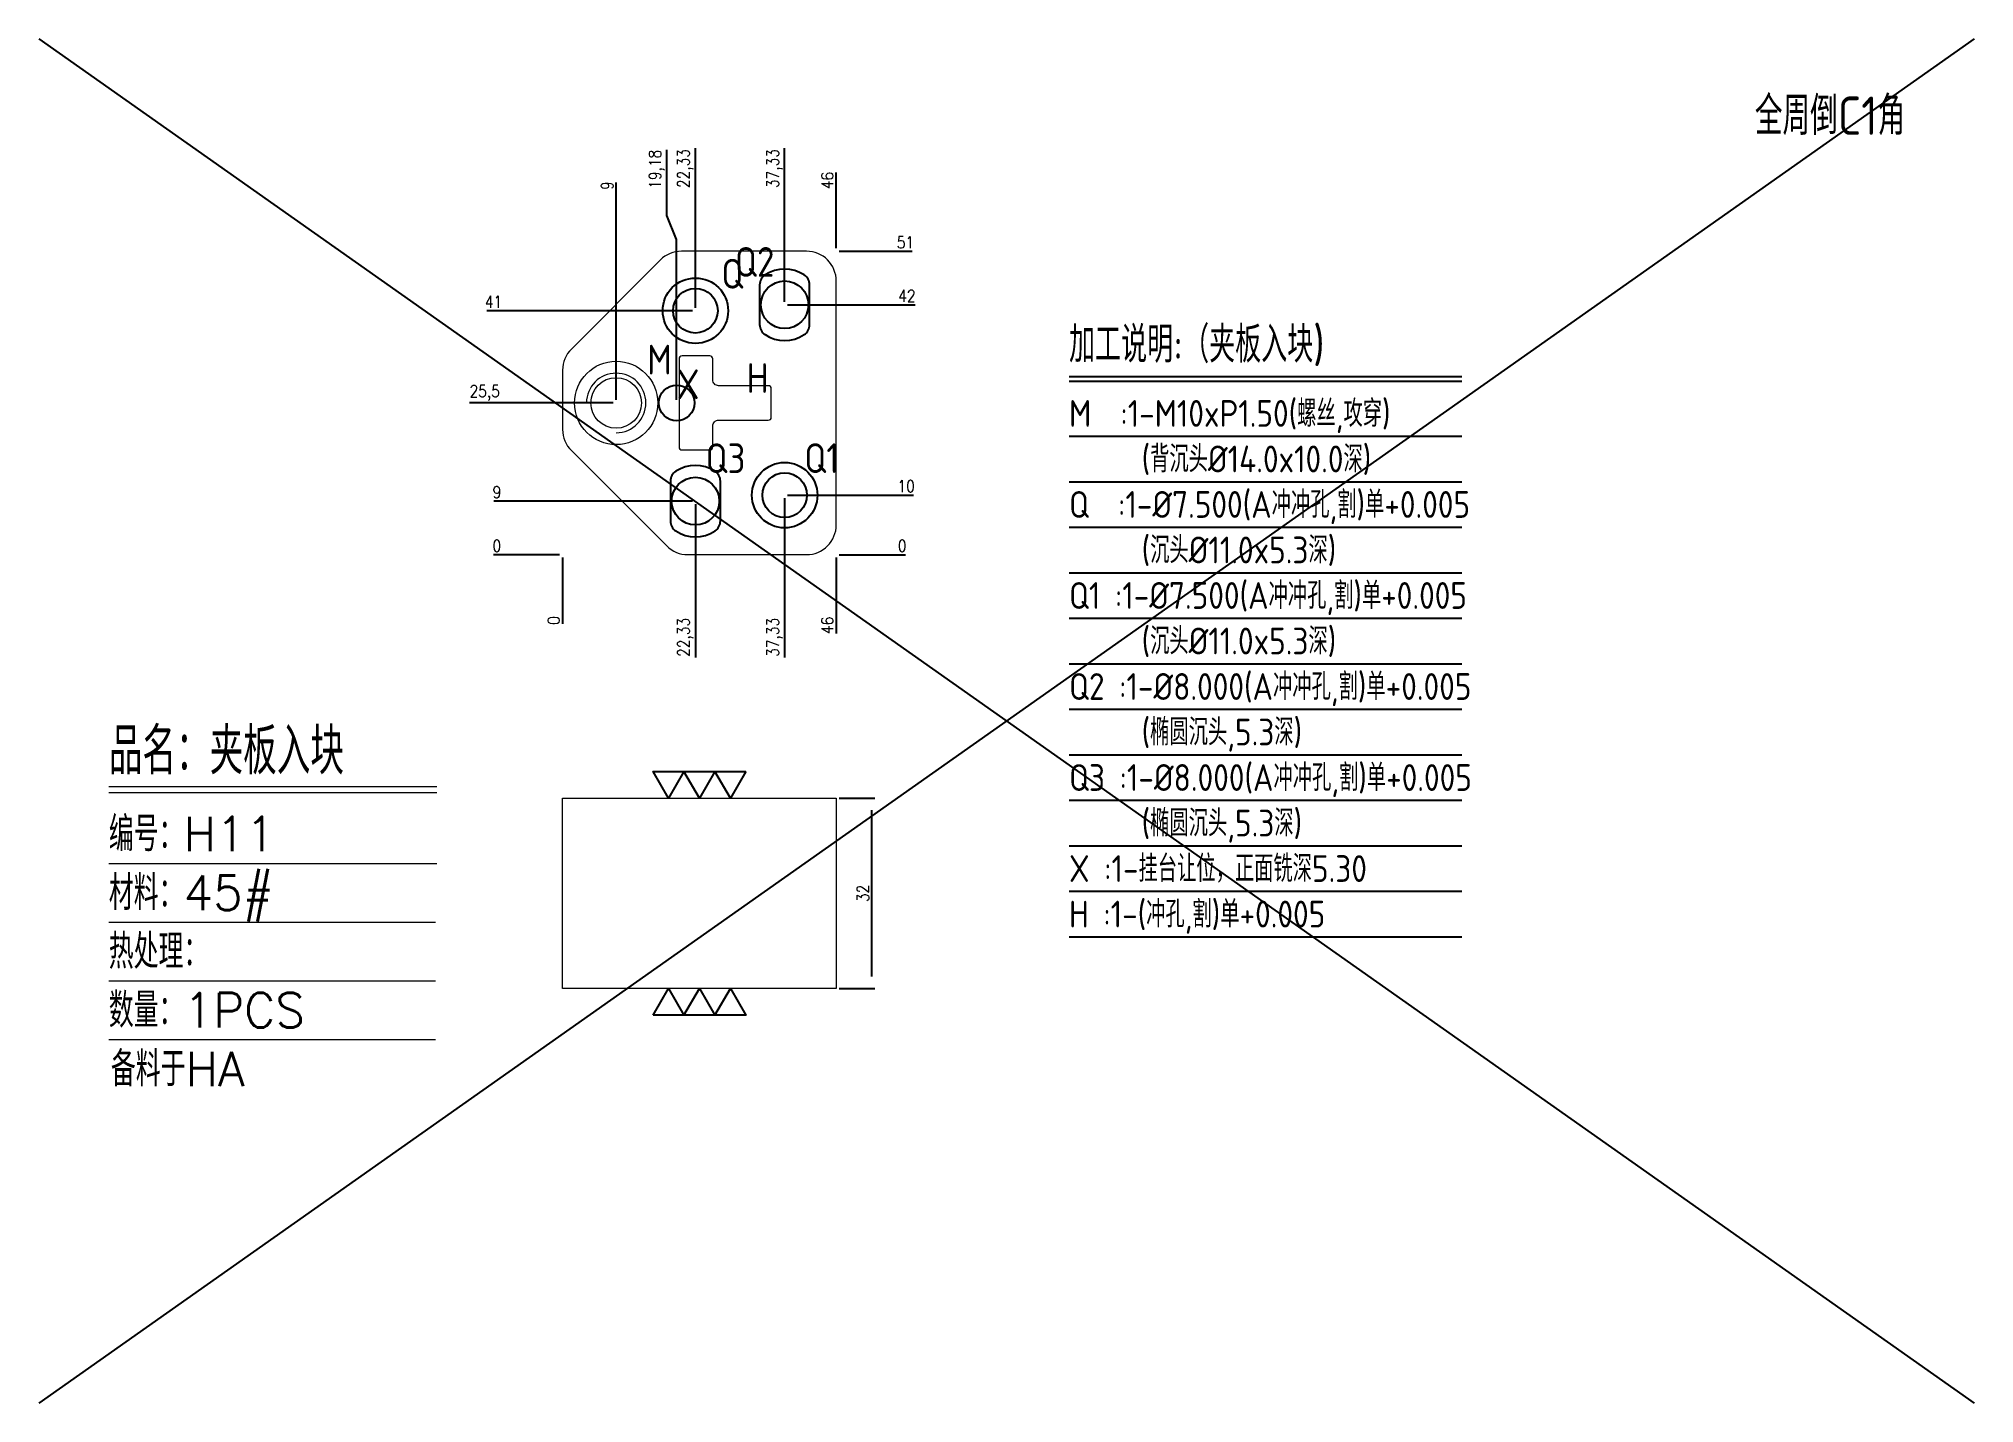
# Model space of a CAD drawing. Header units: millimetres. Extents: x 98477 to 98803, y 14639 to 14868.
import ezdxf
from ezdxf.enums import TextEntityAlignment as Align

# ---------------------------------------------------------------- set-up
doc = ezdxf.new("R2010")
doc.units = ezdxf.units.MM
doc.linetypes.add('DASHED', pattern=[0])
for name, color, linetype in [('DIM', 4, 'Continuous'), ('PH_P', 2, 'Continuous'), ('TEXT', 4, 'Continuous')]:
    doc.layers.add(name, color=color, linetype=linetype)
doc.styles.add('chinesef_fs', font='simplex.shx', dxfattribs={"bigfont": 'gbcbig.shx'})
doc.styles.add('gbenor', font='gbenor.shx', dxfattribs={"bigfont": 'gbcbig.shx'})
doc.styles.get("Standard").update_dxf_attribs({"font": 'txt.shx', "width": 0.85, "bigfont": 'ctxt.shx'})
doc.dimstyles.new('T-2-WX', dxfattribs={"dimtxt": 2, "dimasz": 2, "dimexe": 0.5, "dimexo": 0.5, "dimgap": 0.5, "dimtad": 1, "dimtxsty": 'Standard', "dimblk": 'OPEN30', "dimcen": 0, "dimazin": 3, "dimtfac": 1, "dimtmove": 0, "dimatfit": 3, "dimldrblk": 'OPEN30', "dimlwd": -1, "dimlwe": -1})

# ---------------------------------------------------------------- blocks, each defined once
blk = doc.blocks.new('*D7579')
at = {"layer": 'Defpoints', "color": 0}
for p in [(98611.38, 14740.38), (98617.38, 14740.38), (98611.38, 14708.38)]:
    blk.add_point(p, dxfattribs=at)
at = {"layer": 'DIM', "color": 0}
for p, q in [((98611.88, 14740.38), (98617.88, 14740.38)), ((98617.38, 14710.38), (98617.38, 14738.38)), ((98611.88, 14708.38), (98617.88, 14708.38))]:
    blk.add_line(p, q, dxfattribs=at)
at = {"layer": 'DIM', "color": 0, "insert": (98615.88, 14724.38), "char_height": 2, "attachment_point": 5, "rotation": 90}
blk.add_mtext('32', dxfattribs=at)
blk = doc.blocks.new('_Open30')
blk = doc.blocks.new('*D7580')
at = {"layer": 'Defpoints', "color": 0}
for p in [(98565.38, 14781.3), (98611.38, 14781.3), (98621.38, 14781.3)]:
    blk.add_point(p, dxfattribs=at)
at = {"layer": 'DIM', "color": 0}
blk.add_line((98611.88, 14781.3), (98623.01, 14781.3), dxfattribs=at)
at = {"layer": 'DIM', "color": 0, "insert": (98622.45, 14782.8), "char_height": 2, "attachment_point": 5}
blk.add_mtext('0', dxfattribs=at)
blk = doc.blocks.new('*D7581')
at = {"layer": 'Defpoints', "color": 0}
for p in [(98602.7, 14791.3), (98621.38, 14791.3), (98565.38, 14781.3)]:
    blk.add_point(p, dxfattribs=at)
at = {"layer": 'DIM', "color": 0}
for p, q in [((98603.2, 14791.3), (98613.38, 14791.3)), ((98613.38, 14791.3), (98617.38, 14791.3)), ((98617.38, 14791.3), (98624.39, 14791.3))]:
    blk.add_line(p, q, dxfattribs=at)
at = {"layer": 'DIM', "color": 0, "insert": (98623.13, 14792.8), "char_height": 2, "attachment_point": 5}
blk.add_mtext('10', dxfattribs=at)
blk = doc.blocks.new('*D7582')
at = {"layer": 'Defpoints', "color": 0}
for p in [(98602.7, 14823.3), (98621.38, 14823.3), (98565.38, 14781.3)]:
    blk.add_point(p, dxfattribs=at)
at = {"layer": 'DIM', "color": 0}
for p, q in [((98603.2, 14823.3), (98613.38, 14823.3)), ((98613.38, 14823.3), (98617.38, 14823.3)), ((98617.38, 14823.3), (98624.63, 14823.3))]:
    blk.add_line(p, q, dxfattribs=at)
at = {"layer": 'DIM', "color": 0, "insert": (98623.26, 14824.8), "char_height": 2, "attachment_point": 5}
blk.add_mtext('42', dxfattribs=at)
blk = doc.blocks.new('*D7583')
at = {"layer": 'Defpoints', "color": 0}
for p in [(98611.38, 14832.3), (98621.38, 14832.3), (98565.38, 14781.3)]:
    blk.add_point(p, dxfattribs=at)
at = {"layer": 'DIM', "color": 0}
for p, q in [((98611.88, 14832.3), (98615.38, 14832.3)), ((98615.38, 14832.3), (98617.38, 14832.3)), ((98617.38, 14832.3), (98624.15, 14832.3))]:
    blk.add_line(p, q, dxfattribs=at)
at = {"layer": 'DIM', "color": 0, "insert": (98623.01, 14833.8), "char_height": 2, "attachment_point": 5}
blk.add_mtext('51', dxfattribs=at)
blk = doc.blocks.new('*D7584')
at = {"layer": 'Defpoints', "color": 0}
for p in [(98555.38, 14781.3), (98565.38, 14781.3), (98565.38, 14781.3)]:
    blk.add_point(p, dxfattribs=at)
at = {"layer": 'DIM', "color": 0}
blk.add_line((98564.88, 14781.3), (98553.75, 14781.3), dxfattribs=at)
at = {"layer": 'DIM', "color": 0, "insert": (98554.31, 14782.8), "char_height": 2, "attachment_point": 5}
blk.add_mtext('0', dxfattribs=at)
blk = doc.blocks.new('*D7585')
at = {"layer": 'Defpoints', "color": 0}
for p in [(98555.38, 14790.3), (98587.7, 14790.3), (98565.38, 14781.3)]:
    blk.add_point(p, dxfattribs=at)
at = {"layer": 'DIM', "color": 0}
for p, q in [((98559.38, 14790.3), (98553.83, 14790.3)), ((98563.38, 14790.3), (98559.38, 14790.3)), ((98587.2, 14790.3), (98563.38, 14790.3))]:
    blk.add_line(p, q, dxfattribs=at)
at = {"layer": 'DIM', "color": 0, "insert": (98554.35, 14791.8), "char_height": 2, "attachment_point": 5}
blk.add_mtext('9', dxfattribs=at)
blk = doc.blocks.new('*D7586')
at = {"layer": 'Defpoints', "color": 0}
for p in [(98555.38, 14806.8), (98574.38, 14806.8), (98565.38, 14781.3)]:
    blk.add_point(p, dxfattribs=at)
at = {"layer": 'DIM', "color": 0}
for p, q in [((98559.38, 14806.8), (98549.7, 14806.8)), ((98563.38, 14806.8), (98559.38, 14806.8)), ((98573.88, 14806.8), (98563.38, 14806.8))]:
    blk.add_line(p, q, dxfattribs=at)
at = {"layer": 'DIM', "color": 0, "insert": (98552.29, 14808.49), "char_height": 2, "attachment_point": 5}
blk.add_mtext('25,5', dxfattribs=at)
blk = doc.blocks.new('*D7587')
at = {"layer": 'Defpoints', "color": 0}
for p in [(98555.38, 14822.3), (98587.7, 14822.3), (98565.38, 14781.3)]:
    blk.add_point(p, dxfattribs=at)
at = {"layer": 'DIM', "color": 0}
for p, q in [((98559.38, 14822.3), (98552.61, 14822.3)), ((98563.38, 14822.3), (98559.38, 14822.3)), ((98587.2, 14822.3), (98563.38, 14822.3))]:
    blk.add_line(p, q, dxfattribs=at)
at = {"layer": 'DIM', "color": 0, "insert": (98553.75, 14823.8), "char_height": 2, "attachment_point": 5}
blk.add_mtext('41', dxfattribs=at)
blk = doc.blocks.new('*D7588')
at = {"layer": 'Defpoints', "color": 0}
for p in [(98565.38, 14781.3), (98611.38, 14781.3), (98611.38, 14771.3)]:
    blk.add_point(p, dxfattribs=at)
at = {"layer": 'DIM', "color": 0}
for p, q in [((98611.38, 14780.8), (98611.38, 14777.3)), ((98611.38, 14777.3), (98611.38, 14775.3)), ((98611.38, 14775.3), (98611.38, 14768.05))]:
    blk.add_line(p, q, dxfattribs=at)
at = {"layer": 'DIM', "color": 0, "insert": (98609.88, 14769.42), "char_height": 2, "attachment_point": 5, "rotation": 90}
blk.add_mtext('46', dxfattribs=at)
blk = doc.blocks.new('*D7589')
at = {"layer": 'Defpoints', "color": 0}
for p in [(98602.7, 14791.3), (98565.38, 14781.3), (98602.7, 14771.3)]:
    blk.add_point(p, dxfattribs=at)
at = {"layer": 'DIM', "color": 0}
for p, q in [((98602.7, 14790.8), (98602.7, 14779.3)), ((98602.7, 14779.3), (98602.7, 14775.3)), ((98602.7, 14775.3), (98602.7, 14764))]:
    blk.add_line(p, q, dxfattribs=at)
at = {"layer": 'DIM', "color": 0, "insert": (98601.01, 14767.4), "char_height": 2, "attachment_point": 5, "rotation": 90}
blk.add_mtext('37,33', dxfattribs=at)
blk = doc.blocks.new('*D7590')
at = {"layer": 'Defpoints', "color": 0}
for p in [(98587.7, 14790.3), (98565.38, 14781.3), (98587.7, 14771.3)]:
    blk.add_point(p, dxfattribs=at)
at = {"layer": 'DIM', "color": 0}
for p, q in [((98587.7, 14789.8), (98587.7, 14779.3)), ((98587.7, 14779.3), (98587.7, 14775.3)), ((98587.7, 14775.3), (98587.7, 14764))]:
    blk.add_line(p, q, dxfattribs=at)
at = {"layer": 'DIM', "color": 0, "insert": (98586.01, 14767.4), "char_height": 2, "attachment_point": 5, "rotation": 90}
blk.add_mtext('22,33', dxfattribs=at)
blk = doc.blocks.new('*D7591')
at = {"layer": 'Defpoints', "color": 0}
for p in [(98565.38, 14781.3), (98565.38, 14781.3), (98565.38, 14771.3)]:
    blk.add_point(p, dxfattribs=at)
at = {"layer": 'DIM', "color": 0}
blk.add_line((98565.38, 14780.8), (98565.38, 14769.67), dxfattribs=at)
at = {"layer": 'DIM', "color": 0, "insert": (98563.88, 14770.23), "char_height": 2, "attachment_point": 5, "rotation": 90}
blk.add_mtext('0', dxfattribs=at)
blk = doc.blocks.new('*D7592')
at = {"layer": 'Defpoints', "color": 0}
for p in [(98611.38, 14842.3), (98611.38, 14832.3), (98565.38, 14781.3)]:
    blk.add_point(p, dxfattribs=at)
at = {"layer": 'DIM', "color": 0}
for p, q in [((98611.38, 14838.3), (98611.38, 14845.55)), ((98611.38, 14836.3), (98611.38, 14838.3)), ((98611.38, 14832.8), (98611.38, 14836.3))]:
    blk.add_line(p, q, dxfattribs=at)
at = {"layer": 'DIM', "color": 0, "insert": (98609.88, 14844.18), "char_height": 2, "attachment_point": 5, "rotation": 90}
blk.add_mtext('46', dxfattribs=at)
blk = doc.blocks.new('*D7593')
at = {"layer": 'Defpoints', "color": 0}
for p in [(98602.7, 14842.3), (98602.7, 14823.3), (98565.38, 14781.3)]:
    blk.add_point(p, dxfattribs=at)
at = {"layer": 'DIM', "color": 0}
for p, q in [((98602.7, 14838.3), (98602.7, 14849.6)), ((98602.7, 14834.3), (98602.7, 14838.3)), ((98602.7, 14823.8), (98602.7, 14834.3))]:
    blk.add_line(p, q, dxfattribs=at)
at = {"layer": 'DIM', "color": 0, "insert": (98601.01, 14846.2), "char_height": 2, "attachment_point": 5, "rotation": 90}
blk.add_mtext('37,33', dxfattribs=at)
blk = doc.blocks.new('*D7594')
at = {"layer": 'Defpoints', "color": 0}
for p in [(98587.7, 14842.3), (98587.7, 14822.3), (98565.38, 14781.3)]:
    blk.add_point(p, dxfattribs=at)
at = {"layer": 'DIM', "color": 0}
for p, q in [((98587.7, 14838.3), (98587.7, 14849.6)), ((98587.7, 14834.3), (98587.7, 14838.3)), ((98587.7, 14822.8), (98587.7, 14834.3))]:
    blk.add_line(p, q, dxfattribs=at)
at = {"layer": 'DIM', "color": 0, "insert": (98586.01, 14846.2), "char_height": 2, "attachment_point": 5, "rotation": 90}
blk.add_mtext('22,33', dxfattribs=at)
blk = doc.blocks.new('*D7595')
at = {"layer": 'Defpoints', "color": 0}
for p in [(98582.9, 14842.3), (98584.55, 14806.8), (98565.38, 14781.3)]:
    blk.add_point(p, dxfattribs=at)
at = {"layer": 'DIM', "color": 0}
for p, q in [((98582.9, 14838.3), (98582.9, 14849.36)), ((98584.55, 14834.3), (98582.9, 14838.3)), ((98584.55, 14807.3), (98584.55, 14834.3))]:
    blk.add_line(p, q, dxfattribs=at)
at = {"layer": 'DIM', "color": 0, "insert": (98581.21, 14846.08), "char_height": 2, "attachment_point": 5, "rotation": 90}
blk.add_mtext('19,18', dxfattribs=at)
blk = doc.blocks.new('*D7596')
at = {"layer": 'Defpoints', "color": 0}
for p in [(98574.38, 14842.3), (98574.38, 14806.8), (98565.38, 14781.3)]:
    blk.add_point(p, dxfattribs=at)
at = {"layer": 'DIM', "color": 0}
for p, q in [((98574.38, 14838.3), (98574.38, 14843.85)), ((98574.38, 14834.3), (98574.38, 14838.3)), ((98574.38, 14807.3), (98574.38, 14834.3))]:
    blk.add_line(p, q, dxfattribs=at)
at = {"layer": 'DIM', "color": 0, "insert": (98572.88, 14843.33), "char_height": 2, "attachment_point": 5, "rotation": 90}
blk.add_mtext('9', dxfattribs=at)

msp = doc.modelspace()

# ---------------------------------------------------------------- linework, layer by layer
at = {"layer": 'DIM', "color": 4, "linetype": 'Continuous', "lineweight": 13}
for p, q in [((98489.09, 14742.338), (98544.249, 14742.338)), ((98489.09, 14741.322), (98544.249, 14741.322)), ((98489.09, 14729.413), (98544.249, 14729.413)), ((98489.09, 14719.538), (98544.01, 14719.538)), ((98489.09, 14709.662), (98544.01, 14709.662)), ((98489.09, 14699.787), (98544.01, 14699.787))]:
    msp.add_line(p, q, dxfattribs=at)
at = {"layer": 'DIM', "color": 4}
for points in [[(98596.173, 14744.875), (98593.575, 14740.375), (98590.977, 14744.875), (98588.379, 14740.375), (98585.781, 14744.875), (98583.183, 14740.375), (98580.585, 14744.875), (98596.173, 14744.875)], [(98580.585, 14703.875), (98583.183, 14708.375), (98585.781, 14703.875), (98588.379, 14708.375), (98590.977, 14703.875), (98593.575, 14708.375), (98596.173, 14703.875), (98580.585, 14703.875)]]:
    msp.add_lwpolyline(points, close=True, dxfattribs=at)
at = {"layer": 'PH_P', "color": 1}
for p, q in [((98477.304, 14868.023), (98802.695, 14638.662)), ((98802.695, 14868.023), (98477.304, 14638.662))]:
    msp.add_line(p, q, dxfattribs=at)
at = {"layer": 'PH_P', "linetype": 'Continuous', "lineweight": 18}
msp.add_lwpolyline([(98565.379, 14812.33), (98565.379, 14802.33, 0.1989124), (98566.844, 14798.794), (98582.873, 14782.765, 0.1989124), (98586.409, 14781.301), (98606.379, 14781.301, 0.4142136), (98611.379, 14786.301), (98611.379, 14827.301, 0.4142136), (98606.379, 14832.301), (98585.35, 14832.301, 0.1989124), (98581.814, 14830.836), (98566.844, 14815.866, 0.1989124)], format="xyb", close=True, dxfattribs=at)
at = {"layer": 'PH_P'}
for points in [[(98598.504, 14826.641), (98598.504, 14819.96, 0.2522637), (98599.404, 14818.29, 0.2997006), (98606.004, 14818.29, 0.2522637), (98606.904, 14819.96), (98606.904, 14826.641, 0.2522637), (98606.004, 14828.312, 0.2997006), (98599.404, 14828.312, 0.2522637)], [(98583.504, 14793.641), (98583.504, 14786.96, 0.2522637), (98584.404, 14785.29, 0.2997006), (98591.004, 14785.29, 0.2522637), (98591.904, 14786.96), (98591.904, 14793.641, 0.2522637), (98591.004, 14795.312, 0.2997006), (98584.404, 14795.312, 0.2522637)]]:
    msp.add_lwpolyline(points, format="xyb", close=True, dxfattribs=at)
at = {"layer": 'PH_P', "color": 1, "linetype": 'Continuous', "lineweight": 15}
msp.add_lwpolyline([(98591.604, 14809.701, -0.4142136), (98590.604, 14810.701), (98590.604, 14814.201, 0.4142136), (98590.104, 14814.701), (98585.454, 14814.701, 0.4142136), (98584.954, 14814.201), (98584.954, 14799.401, 0.4142136), (98585.454, 14798.901), (98590.104, 14798.901, 0.4142136), (98590.604, 14799.401), (98590.604, 14802.901, -0.4142136), (98591.604, 14803.901), (98599.954, 14803.901, 0.4142136), (98600.454, 14804.401), (98600.454, 14809.201, 0.4142136), (98599.954, 14809.701)], format="xyb", close=True, dxfattribs=at)
at = {"layer": 'PH_P', "color": 2, "linetype": 'Continuous', "lineweight": 15}
msp.add_lwpolyline([(98565.379, 14740.375), (98611.379, 14740.375), (98611.379, 14708.375), (98565.379, 14708.375)], close=True, dxfattribs=at)
at = {"layer": 'PH_P'}
for centre, radius in [((98587.704, 14822.301), 5.5), ((98584.554, 14806.801), 3), ((98602.704, 14791.301), 5.5)]:
    msp.add_circle(centre, radius, dxfattribs=at)
at = {"layer": 'PH_P', "color": 1}
for centre, radius in [((98587.704, 14822.301), 3.75), ((98602.704, 14823.301), 4), ((98587.704, 14790.301), 4), ((98602.704, 14791.301), 3.75)]:
    msp.add_circle(centre, radius, dxfattribs=at)
at = {"layer": 'PH_P', "linetype": 'DASHED', "lineweight": 18, "ltscale": 2}
msp.add_circle((98574.379, 14806.801), 7, dxfattribs=at)
at = {"layer": 'PH_P', "lineweight": 18}
msp.add_circle((98574.379, 14806.801), 4.25, dxfattribs=at)
msp.add_arc((98574.379, 14806.801), 5, 270, 180, dxfattribs=at)
at = {"layer": 'TEXT', "color": 3}
for p, q in [((98650.513, 14811.226), (98716.547, 14811.226)), ((98650.513, 14810.439), (98716.547, 14810.439)), ((98650.513, 14801.214), (98716.547, 14801.214)), ((98650.513, 14793.564), (98716.547, 14793.564)), ((98650.513, 14785.914), (98716.547, 14785.914)), ((98650.513, 14778.264), (98716.547, 14778.264)), ((98650.513, 14770.614), (98716.547, 14770.614)), ((98650.513, 14762.964), (98716.547, 14762.964)), ((98650.513, 14755.314), (98716.547, 14755.314)), ((98650.513, 14747.664), (98716.547, 14747.664)), ((98650.513, 14740.014), (98716.547, 14740.014)), ((98650.513, 14732.364), (98716.547, 14732.364)), ((98650.513, 14724.714), (98716.547, 14724.714)), ((98650.513, 14717.064), (98716.547, 14717.064))]:
    msp.add_line(p, q, dxfattribs=at)

# ---------------------------------------------------------------- texts
at = {"layer": 'DIM', "color": 3, "linetype": 'Continuous', "lineweight": 13, "style": 'chinesef_fs'}
for s, height, p in [('品名：夹板入块', 7.8423, (98489.09, 14744.371)), ('编号：H11', 5.8091, (98489.09, 14731.446)), ('材料：45#', 5.8091, (98489.09, 14721.571)), ('热处理：', 5.8091, (98489.09, 14711.695)), ('数量：1PCS', 5.8091, (98489.09, 14701.82)), ('备料于HA', 5.8091, (98489.443, 14691.945))]:
    msp.add_text(s, height=height, dxfattribs=at).set_placement(p)
at = {"layer": 'TEXT', "color": 4, "lineweight": 18, "style": 'gbenor'}
msp.add_text('全周倒C1角', height=6.4521, dxfattribs=at).set_placement((98765.807, 14851.856))
at = {"layer": 'TEXT', "style": 'gbenor'}
for s, p in [('Q2', (98597.657, 14830.509)), ('Q', (98593.927, 14828.523)), ('M', (98581.662, 14814.084)), ('X', (98586.472, 14809.943)), ('H', (98598.156, 14810.998)), ('Q3', (98592.752, 14797.509)), ('Q1', (98608.927, 14797.523))]:
    msp.add_text(s, height=5, dxfattribs=at).set_placement(p, align=Align.MIDDLE_CENTER)
at = {"layer": 'TEXT', "color": 4, "style": 'gbenor'}
for s, height, p in [('加工说明:（夹板入块)', 6.075, (98650.513, 14813.589)), ('M  :1-M10xP1.50(螺丝,攻穿)', 4.5, (98650.513, 14802.789)), ('     (背沉头%%c14.0x10.0深)', 4.5, (98650.513, 14795.139)), ('     (沉头%%c11.0x5.3深)', 4.5, (98650.513, 14779.839)), ('     (沉头%%c11.0x5.3深)', 4.5, (98650.513, 14764.539)), ('     (椭圆沉头,5.3深)', 4.5, (98650.513, 14749.239)), ('     (椭圆沉头,5.3深)', 4.5, (98650.513, 14733.939)), ('X :1-挂台让位，正面铣深5.30', 4.5, (98650.513, 14726.289))]:
    msp.add_text(s, height=height, dxfattribs=at).set_placement(p)
at = {"layer": 'TEXT', "color": 1, "style": 'gbenor'}
for s, p in [('Q  :1-%%c7.500(A冲冲孔,割)单+0.005', (98650.513, 14787.489)), ('Q1 :1-%%c7.500(A冲冲孔,割)单+0.005', (98650.513, 14772.189)), ('Q2 :1-%%c8.000(A冲冲孔,割)单+0.005', (98650.513, 14756.889)), ('Q3 :1-%%c8.000(A冲冲孔,割)单+0.005', (98650.513, 14741.589)), ('H :1-(冲孔,割)单+0.005', (98650.513, 14718.639))]:
    msp.add_text(s, height=4.5, dxfattribs=at).set_placement(p)

# ---------------------------------------------------------------- dimensions: what is measured, and where the dimension line sits
at = {"layer": 'DIM'}
for feature_location, offset, dtype, origin, picture, middle in [((98602.704249762, 14823.300584079), (-0.00000001, 19.00000001), 1, (98565.379249752, 14781.300584069), '*D7593', (98601.013773562, 14846.200584089)), ((98587.704249762, 14822.300584079), (-0.00000001, 20.00000001), 1, (98565.379249752, 14781.300584069), '*D7594', (98586.013773562, 14846.200584089)), ((98584.554249762, 14806.800584079), (-1.65000001, 35.50000001), 1, (98565.379249752, 14781.300584069), '*D7595', (98581.213773562, 14846.079155518)), ((98611.379, 14832.301), (0, 10), 1, (98565.379, 14781.301), '*D7592', (98609.879, 14844.177)), ((98574.379, 14806.801), (0, 35.5), 1, (98565.379, 14781.301), '*D7596', (98572.879, 14843.327)), ((98611.379, 14832.301), (10, 0), 0, (98565.379, 14781.301), '*D7583', (98623.013, 14833.801)), ((98587.704, 14822.301), (-32.325, 0), 0, (98565.379, 14781.301), '*D7587', (98553.746, 14823.801)), ((98602.704, 14823.301), (18.675, 0), 0, (98565.379, 14781.301), '*D7582', (98623.255, 14824.801)), ((98574.379, 14806.801), (-19, 0), 0, (98565.379, 14781.301), '*D7586', (98552.289, 14808.491)), ((98587.704, 14790.301), (-32.325, 0), 0, (98565.379, 14781.301), '*D7585', (98554.353, 14791.801)), ((98602.704, 14791.301), (18.675, 0), 0, (98565.379, 14781.301), '*D7581', (98623.134, 14792.801)), ((98602.704249762, 14791.300584079), (-0.00000001, -20.00000001), 1, (98565.379249752, 14781.300584069), '*D7589', (98601.013773562, 14767.400584069)), ((98587.704249762, 14790.300584079), (-0.00000001, -19.00000001), 1, (98565.379249752, 14781.300584069), '*D7590', (98586.013773562, 14767.400584069)), ((98565.379249752, 14781.300584069), (-10, 0), 0, (98565.379249752, 14781.300584069), '*D7584', (98554.312583085, 14782.800584069)), ((98611.379249772, 14781.300584069), (10, 0), 0, (98565.379249752, 14781.300584069), '*D7580', (98622.445916439, 14782.800584069)), ((98565.379249752, 14781.300584069), (0, -10), 1, (98565.379249752, 14781.300584069), '*D7591', (98563.879249752, 14770.233917403)), ((98611.379, 14781.301), (0, -10), 1, (98565.379, 14781.301), '*D7588', (98609.879, 14769.424))]:
    dim = msp.add_ordinate_dim(feature_location=feature_location, offset=offset, dtype=dtype, origin=origin, dimstyle='T-2-WX', dxfattribs=at)
    dim.commit()
    dim.dimension.update_dxf_attribs({"geometry": picture, "text_midpoint": middle})
at = {"layer": 'DIM', "color": 2}
dim = msp.add_linear_dim(base=(98617.379, 14740.375), p1=(98611.379, 14708.375), p2=(98611.379, 14740.375), angle=90, dimstyle='T-2-WX', dxfattribs=at)
dim.commit()
dim.dimension.update_dxf_attribs({"geometry": '*D7579', "text_midpoint": (98615.879, 14724.375)})

doc.saveas('drawing.dxf')
